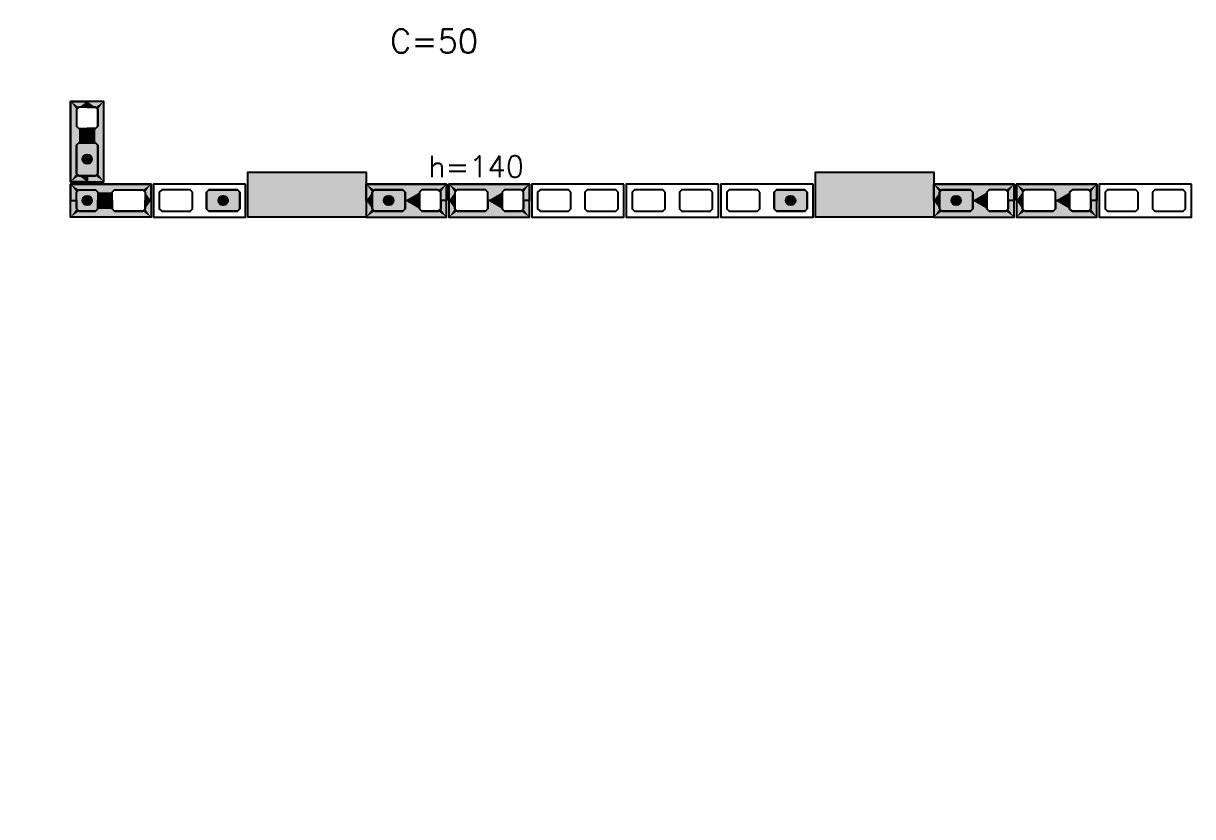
# Model space of a CAD drawing. Extents: x -1.9 to 86, y -1.5 to 61.
# Drawn here: x 7.58 to 17.47, y 14.08 to 20.79 of the extents above; entities that cross this region are included whole.
import ezdxf

# ---------------------------------------------------------------- set-up
doc = ezdxf.new("R2010")
doc.units = 0
doc.header["$MEASUREMENT"] = 0
for name, color, linetype in [('PENA_01', 1, 'CONTINUOUS'), ('PENA_02', 2, 'CONTINUOUS'), ('PENA_03', 3, 'CONTINUOUS'), ('PENA_11', 252, 'CONTINUOUS'), ('PENA_21', 100, 'CONTINUOUS')]:
    doc.layers.add(name, color=color, linetype=linetype)
doc.styles.get("Standard").update_dxf_attribs({"font": 'ROMANS.SHX'})

msp = doc.modelspace()

# ---------------------------------------------------------------- linework, layer by layer
at = {"layer": 'PENA_01', "linetype": 'Continuous'}
for points in [[(8.0335, 20.0624), (8.0335, 19.9224), (8.0535, 19.9024), (8.1935, 19.9024), (8.2135, 19.9224), (8.2135, 20.0624), (8.1935, 20.0824), (8.0535, 20.0824), (8.0335, 20.0624)], [(8.0335, 19.7624), (8.0335, 19.5224), (8.0535, 19.5024), (8.1935, 19.5024), (8.2135, 19.5224), (8.2135, 19.7624), (8.1935, 19.7824), (8.0535, 19.7824), (8.0335, 19.7624)], [(8.0535, 19.3824), (8.1935, 19.3824), (8.2135, 19.3624), (8.2135, 19.2224), (8.1935, 19.2024), (8.0535, 19.2024), (8.0335, 19.2224), (8.0335, 19.3624), (8.0535, 19.3824)], [(8.3535, 19.3824), (8.5935, 19.3824), (8.6135, 19.3624), (8.6135, 19.2224), (8.5935, 19.2024), (8.3535, 19.2024), (8.3335, 19.2224), (8.3335, 19.3624), (8.3535, 19.3824)], [(9.0135, 19.3624), (8.9935, 19.3824), (8.7535, 19.3824), (8.7335, 19.3624), (8.7335, 19.2224), (8.7535, 19.2024), (8.9935, 19.2024), (9.0135, 19.2224), (9.0135, 19.3624)], [(9.4135, 19.3624), (9.3935, 19.3824), (9.1535, 19.3824), (9.1335, 19.3624), (9.1335, 19.2224), (9.1535, 19.2024), (9.3935, 19.2024), (9.4135, 19.2224), (9.4135, 19.3624)], [(10.7935, 19.3824), (10.5535, 19.3824), (10.5335, 19.3624), (10.5335, 19.2224), (10.5535, 19.2024), (10.7935, 19.2024), (10.8135, 19.2224), (10.8135, 19.3624), (10.7935, 19.3824)], [(11.0935, 19.3824), (10.9535, 19.3824), (10.9335, 19.3624), (10.9335, 19.2224), (10.9535, 19.2024), (11.0935, 19.2024), (11.1135, 19.2224), (11.1135, 19.3624), (11.0935, 19.3824)], [(11.4935, 19.3824), (11.2535, 19.3824), (11.2335, 19.3624), (11.2335, 19.2224), (11.2535, 19.2024), (11.4935, 19.2024), (11.5135, 19.2224), (11.5135, 19.3624), (11.4935, 19.3824)], [(11.7935, 19.3824), (11.6535, 19.3824), (11.6335, 19.3624), (11.6335, 19.2224), (11.6535, 19.2024), (11.7935, 19.2024), (11.8135, 19.2224), (11.8135, 19.3624), (11.7935, 19.3824)], [(12.2135, 19.3624), (12.1935, 19.3824), (11.9535, 19.3824), (11.9335, 19.3624), (11.9335, 19.2224), (11.9535, 19.2024), (12.1935, 19.2024), (12.2135, 19.2224), (12.2135, 19.3624)], [(12.6135, 19.3624), (12.5935, 19.3824), (12.3535, 19.3824), (12.3335, 19.3624), (12.3335, 19.2224), (12.3535, 19.2024), (12.5935, 19.2024), (12.6135, 19.2224), (12.6135, 19.3624)], [(13.0135, 19.3624), (12.9935, 19.3824), (12.7535, 19.3824), (12.7335, 19.3624), (12.7335, 19.2224), (12.7535, 19.2024), (12.9935, 19.2024), (13.0135, 19.2224), (13.0135, 19.3624)], [(13.4135, 19.3624), (13.3935, 19.3824), (13.1535, 19.3824), (13.1335, 19.3624), (13.1335, 19.2224), (13.1535, 19.2024), (13.3935, 19.2024), (13.4135, 19.2224), (13.4135, 19.3624)], [(13.8135, 19.3624), (13.7935, 19.3824), (13.5535, 19.3824), (13.5335, 19.3624), (13.5335, 19.2224), (13.5535, 19.2024), (13.7935, 19.2024), (13.8135, 19.2224), (13.8135, 19.3624)], [(14.2135, 19.3624), (14.1935, 19.3824), (13.9535, 19.3824), (13.9335, 19.3624), (13.9335, 19.2224), (13.9535, 19.2024), (14.1935, 19.2024), (14.2135, 19.2224), (14.2135, 19.3624)], [(15.5935, 19.3824), (15.3535, 19.3824), (15.3335, 19.3624), (15.3335, 19.2224), (15.3535, 19.2024), (15.5935, 19.2024), (15.6135, 19.2224), (15.6135, 19.3624), (15.5935, 19.3824)], [(15.8935, 19.3824), (15.7535, 19.3824), (15.7335, 19.3624), (15.7335, 19.2224), (15.7535, 19.2024), (15.8935, 19.2024), (15.9135, 19.2224), (15.9135, 19.3624), (15.8935, 19.3824)], [(16.2935, 19.3824), (16.0535, 19.3824), (16.0335, 19.3624), (16.0335, 19.2224), (16.0535, 19.2024), (16.2935, 19.2024), (16.3135, 19.2224), (16.3135, 19.3624), (16.2935, 19.3824)], [(16.5935, 19.3824), (16.4535, 19.3824), (16.4335, 19.3624), (16.4335, 19.2224), (16.4535, 19.2024), (16.5935, 19.2024), (16.6135, 19.2224), (16.6135, 19.3624), (16.5935, 19.3824)], [(17.0135, 19.3624), (16.9935, 19.3824), (16.7535, 19.3824), (16.7335, 19.3624), (16.7335, 19.2224), (16.7535, 19.2024), (16.9935, 19.2024), (17.0135, 19.2224), (17.0135, 19.3624)], [(17.4135, 19.3624), (17.3935, 19.3824), (17.1535, 19.3824), (17.1335, 19.3624), (17.1335, 19.2224), (17.1535, 19.2024), (17.3935, 19.2024), (17.4135, 19.2224), (17.4135, 19.3624)]]:
    msp.add_lwpolyline(points, dxfattribs=at)
at = {"layer": 'PENA_02', "linetype": 'Continuous'}
for points in [[(7.9835, 20.1324), (7.9835, 19.4524), (8.2635, 19.4524), (8.2635, 20.1324), (7.9835, 20.1324)], [(10.4835, 19.1524), (9.4835, 19.1524), (9.4835, 19.5324), (10.4835, 19.5324), (10.4835, 19.1524)], [(15.2835, 19.1524), (14.2835, 19.1524), (14.2835, 19.5324), (15.2835, 19.5324), (15.2835, 19.1524)], [(7.9835, 19.4324), (8.6635, 19.4324), (8.6635, 19.1524), (7.9835, 19.1524), (7.9835, 19.4324)], [(9.4635, 19.4324), (8.6835, 19.4324), (8.6835, 19.1524), (9.4635, 19.1524), (9.4635, 19.4324)], [(11.1635, 19.4324), (10.4835, 19.4324), (10.4835, 19.1524), (11.1635, 19.1524), (11.1635, 19.4324)], [(11.8635, 19.4324), (11.1835, 19.4324), (11.1835, 19.1524), (11.8635, 19.1524), (11.8635, 19.4324)], [(12.6635, 19.4324), (11.8835, 19.4324), (11.8835, 19.1524), (12.6635, 19.1524), (12.6635, 19.4324)], [(13.4635, 19.4324), (12.6835, 19.4324), (12.6835, 19.1524), (13.4635, 19.1524), (13.4635, 19.4324)], [(14.2635, 19.4324), (13.4835, 19.4324), (13.4835, 19.1524), (14.2635, 19.1524), (14.2635, 19.4324)], [(15.9635, 19.4324), (15.2835, 19.4324), (15.2835, 19.1524), (15.9635, 19.1524), (15.9635, 19.4324)], [(16.6635, 19.4324), (15.9835, 19.4324), (15.9835, 19.1524), (16.6635, 19.1524), (16.6635, 19.4324)], [(17.4635, 19.4324), (16.6835, 19.4324), (16.6835, 19.1524), (17.4635, 19.1524), (17.4635, 19.4324)]]:
    msp.add_lwpolyline(points, dxfattribs=at)
at = {"layer": 'PENA_03', "linetype": 'Continuous'}
for points in [[(8.0535, 19.5024), (8.0335, 19.5224), (8.0335, 19.7624), (8.0535, 19.7824), (8.1935, 19.7824), (8.2135, 19.7624), (8.2135, 19.5224), (8.1935, 19.5024), (8.0535, 19.5024)], [(8.2135, 19.2224), (8.1935, 19.2024), (8.0535, 19.2024), (8.0335, 19.2224), (8.0335, 19.3624), (8.0535, 19.3824), (8.1935, 19.3824), (8.2135, 19.3624), (8.2135, 19.2224)], [(9.4135, 19.2224), (9.3935, 19.2024), (9.1535, 19.2024), (9.1335, 19.2224), (9.1335, 19.3624), (9.1535, 19.3824), (9.3935, 19.3824), (9.4135, 19.3624), (9.4135, 19.2224)], [(10.8135, 19.2224), (10.7935, 19.2024), (10.5535, 19.2024), (10.5335, 19.2224), (10.5335, 19.3624), (10.5535, 19.3824), (10.7935, 19.3824), (10.8135, 19.3624), (10.8135, 19.2224)], [(14.2135, 19.2224), (14.1935, 19.2024), (13.9535, 19.2024), (13.9335, 19.2224), (13.9335, 19.3624), (13.9535, 19.3824), (14.1935, 19.3824), (14.2135, 19.3624), (14.2135, 19.2224)], [(15.6135, 19.2224), (15.5935, 19.2024), (15.3535, 19.2024), (15.3335, 19.2224), (15.3335, 19.3624), (15.3535, 19.3824), (15.5935, 19.3824), (15.6135, 19.3624), (15.6135, 19.2224)]]:
    msp.add_lwpolyline(points, dxfattribs=at)
for centre in [(8.1235, 19.6424), (8.1235, 19.2924), (9.2735, 19.2924), (10.6735, 19.2924), (14.0735, 19.2924), (15.4735, 19.2924)]:
    msp.add_circle(centre, 0.04, dxfattribs=at)
for points in [[(8.1635, 19.6424), (8.1304, 19.6818), (8.1035, 19.677)], [(8.1635, 19.6424), (8.1541, 19.6681), (8.1304, 19.6818)], [(8.1635, 19.6424), (8.1035, 19.677), (8.0859, 19.6561)], [(8.1635, 19.6424), (8.0859, 19.6561), (8.0859, 19.6287)], [(8.1635, 19.6424), (8.0859, 19.6287), (8.1035, 19.6078)], [(8.1635, 19.6424), (8.1035, 19.6078), (8.1304, 19.603)], [(8.1635, 19.6424), (8.1304, 19.603), (8.1541, 19.6167)], [(8.1635, 19.6424), (8.1541, 19.6167), (8.1635, 19.6424)], [(8.1635, 19.2924), (8.1035, 19.327), (8.0859, 19.3061)], [(8.1635, 19.2924), (8.0859, 19.3061), (8.0859, 19.2787)], [(8.1635, 19.2924), (8.0859, 19.2787), (8.1035, 19.2578)], [(8.1635, 19.2924), (8.1304, 19.3318), (8.1035, 19.327)], [(8.1635, 19.2924), (8.1035, 19.2578), (8.1304, 19.253)], [(8.1635, 19.2924), (8.1541, 19.3181), (8.1304, 19.3318)], [(8.1635, 19.2924), (8.1304, 19.253), (8.1541, 19.2667)], [(8.1635, 19.2924), (8.1541, 19.2667), (8.1635, 19.2924)], [(9.3135, 19.2924), (9.2535, 19.327), (9.2359, 19.3061)], [(9.3135, 19.2924), (9.2359, 19.3061), (9.2359, 19.2787)], [(9.3135, 19.2924), (9.2359, 19.2787), (9.2535, 19.2578)], [(9.3135, 19.2924), (9.2804, 19.3318), (9.2535, 19.327)], [(9.3135, 19.2924), (9.2535, 19.2578), (9.2804, 19.253)], [(9.3135, 19.2924), (9.3041, 19.3181), (9.2804, 19.3318)], [(9.3135, 19.2924), (9.2804, 19.253), (9.3041, 19.2667)], [(9.3135, 19.2924), (9.3041, 19.2667), (9.3135, 19.2924)], [(10.7135, 19.2924), (10.6535, 19.327), (10.6359, 19.3061)], [(10.7135, 19.2924), (10.6359, 19.3061), (10.6359, 19.2787)], [(10.7135, 19.2924), (10.6359, 19.2787), (10.6535, 19.2578)], [(10.7135, 19.2924), (10.6804, 19.3318), (10.6535, 19.327)], [(10.7135, 19.2924), (10.6535, 19.2578), (10.6804, 19.253)], [(10.7135, 19.2924), (10.7041, 19.3181), (10.6804, 19.3318)], [(10.7135, 19.2924), (10.6804, 19.253), (10.7041, 19.2667)], [(10.7135, 19.2924), (10.7041, 19.2667), (10.7135, 19.2924)], [(14.1135, 19.2924), (14.0535, 19.327), (14.0359, 19.3061)], [(14.1135, 19.2924), (14.0359, 19.3061), (14.0359, 19.2787)], [(14.1135, 19.2924), (14.0359, 19.2787), (14.0535, 19.2578)], [(14.1135, 19.2924), (14.0804, 19.3318), (14.0535, 19.327)], [(14.1135, 19.2924), (14.0535, 19.2578), (14.0804, 19.253)], [(14.1135, 19.2924), (14.1041, 19.3181), (14.0804, 19.3318)], [(14.1135, 19.2924), (14.0804, 19.253), (14.1041, 19.2667)], [(14.1135, 19.2924), (14.1041, 19.2667), (14.1135, 19.2924)], [(15.5135, 19.2924), (15.4535, 19.327), (15.4359, 19.3061)], [(15.5135, 19.2924), (15.4359, 19.3061), (15.4359, 19.2787)], [(15.5135, 19.2924), (15.4359, 19.2787), (15.4535, 19.2578)], [(15.5135, 19.2924), (15.4804, 19.3318), (15.4535, 19.327)], [(15.5135, 19.2924), (15.4535, 19.2578), (15.4804, 19.253)], [(15.5135, 19.2924), (15.5041, 19.3181), (15.4804, 19.3318)], [(15.5135, 19.2924), (15.4804, 19.253), (15.5041, 19.2667)], [(15.5135, 19.2924), (15.5041, 19.2667), (15.5135, 19.2924)]]:
    msp.add_solid(points, dxfattribs=at)
at = {"layer": 'PENA_11', "linetype": 'Continuous'}
for points in [[(8.0535, 19.5024), (8.0335, 19.7624), (8.0535, 19.7824)], [(8.0535, 19.5024), (8.0535, 19.7824), (8.1935, 19.7824)], [(8.0535, 19.5024), (8.1935, 19.7824), (8.2135, 19.7624)], [(8.0535, 19.5024), (8.0335, 19.5224), (8.0335, 19.7624)], [(8.0535, 19.5024), (8.2135, 19.7624), (8.2135, 19.5224)], [(8.0535, 19.5024), (8.2135, 19.5224), (8.1935, 19.5024)], [(8.0535, 19.5024), (8.1935, 19.5024), (8.0535, 19.5024)], [(10.4835, 19.1524), (9.4835, 19.1524), (9.4835, 19.5324)], [(10.4835, 19.1524), (9.4835, 19.5324), (10.4835, 19.5324)], [(10.4835, 19.1524), (10.4835, 19.5324), (10.4835, 19.1524)], [(15.2835, 19.1524), (14.2835, 19.1524), (14.2835, 19.5324)], [(15.2835, 19.1524), (14.2835, 19.5324), (15.2835, 19.5324)], [(15.2835, 19.1524), (15.2835, 19.5324), (15.2835, 19.1524)], [(8.2135, 19.2224), (8.0335, 19.3624), (8.0535, 19.3824)], [(8.2135, 19.2224), (8.0335, 19.2224), (8.0335, 19.3624)], [(8.2135, 19.2224), (8.0535, 19.3824), (8.1935, 19.3824)], [(8.2135, 19.2224), (8.1935, 19.3824), (8.2135, 19.3624)], [(8.2135, 19.2224), (8.2135, 19.3624), (8.2135, 19.2224)], [(9.4135, 19.2224), (9.1335, 19.3624), (9.1535, 19.3824)], [(9.4135, 19.2224), (9.1335, 19.2224), (9.1335, 19.3624)], [(9.4135, 19.2224), (9.1535, 19.3824), (9.3935, 19.3824)], [(9.4135, 19.2224), (9.3935, 19.3824), (9.4135, 19.3624)], [(9.4135, 19.2224), (9.4135, 19.3624), (9.4135, 19.2224)], [(10.8135, 19.2224), (10.5335, 19.3624), (10.5535, 19.3824)], [(10.8135, 19.2224), (10.5335, 19.2224), (10.5335, 19.3624)], [(10.8135, 19.2224), (10.5535, 19.3824), (10.7935, 19.3824)], [(10.8135, 19.2224), (10.7935, 19.3824), (10.8135, 19.3624)], [(10.8135, 19.2224), (10.8135, 19.3624), (10.8135, 19.2224)], [(14.2135, 19.2224), (13.9335, 19.3624), (13.9535, 19.3824)], [(14.2135, 19.2224), (13.9335, 19.2224), (13.9335, 19.3624)], [(14.2135, 19.2224), (13.9535, 19.3824), (14.1935, 19.3824)], [(14.2135, 19.2224), (14.1935, 19.3824), (14.2135, 19.3624)], [(14.2135, 19.2224), (14.2135, 19.3624), (14.2135, 19.2224)], [(15.6135, 19.2224), (15.3335, 19.3624), (15.3535, 19.3824)], [(15.6135, 19.2224), (15.3335, 19.2224), (15.3335, 19.3624)], [(15.6135, 19.2224), (15.3535, 19.3824), (15.5935, 19.3824)], [(15.6135, 19.2224), (15.5935, 19.3824), (15.6135, 19.3624)], [(15.6135, 19.2224), (15.6135, 19.3624), (15.6135, 19.2224)], [(8.2135, 19.2224), (8.0535, 19.2024), (8.0335, 19.2224)], [(8.2135, 19.2224), (8.1935, 19.2024), (8.0535, 19.2024)], [(9.4135, 19.2224), (9.1535, 19.2024), (9.1335, 19.2224)], [(9.4135, 19.2224), (9.3935, 19.2024), (9.1535, 19.2024)], [(10.8135, 19.2224), (10.5535, 19.2024), (10.5335, 19.2224)], [(10.8135, 19.2224), (10.7935, 19.2024), (10.5535, 19.2024)], [(14.2135, 19.2224), (13.9535, 19.2024), (13.9335, 19.2224)], [(14.2135, 19.2224), (14.1935, 19.2024), (13.9535, 19.2024)], [(15.6135, 19.2224), (15.3535, 19.2024), (15.3335, 19.2224)], [(15.6135, 19.2224), (15.5935, 19.2024), (15.3535, 19.2024)]]:
    msp.add_solid(points, dxfattribs=at)
at = {"layer": 'PENA_21', "linetype": 'Continuous'}
for points in [[(8.1235, 20.1324), (8.1235, 20.0824), (8.0535, 20.0824), (8.0335, 20.0624), (8.0335, 19.9224), (8.0535, 19.9024), (8.1235, 19.9024), (8.1235, 19.7824), (8.0535, 19.7824), (8.0335, 19.7624), (8.0335, 19.5224), (8.0535, 19.5024), (8.1235, 19.5024), (8.1235, 19.4524), (7.9835, 19.4524), (7.9835, 20.1324), (8.1235, 20.1324)], [(8.1235, 20.1324), (8.1235, 20.0824), (8.1935, 20.0824), (8.2135, 20.0624), (8.2135, 19.9224), (8.1935, 19.9024), (8.1235, 19.9024), (8.1235, 19.7824), (8.1935, 19.7824), (8.2135, 19.7624), (8.2135, 19.5224), (8.1935, 19.5024), (8.1235, 19.5024), (8.1235, 19.4524), (8.2635, 19.4524), (8.2635, 20.1324), (8.1235, 20.1324)], [(7.9835, 19.2924), (8.0335, 19.2924), (8.0335, 19.3624), (8.0535, 19.3824), (8.1935, 19.3824), (8.2135, 19.3624), (8.2135, 19.2924), (8.3335, 19.2924), (8.3335, 19.3624), (8.3535, 19.3824), (8.5935, 19.3824), (8.6135, 19.3624), (8.6135, 19.2924), (8.6635, 19.2924), (8.6635, 19.4324), (7.9835, 19.4324), (7.9835, 19.2924)], [(11.1635, 19.2924), (11.1135, 19.2924), (11.1135, 19.3624), (11.0935, 19.3824), (10.9535, 19.3824), (10.9335, 19.3624), (10.9335, 19.2924), (10.8135, 19.2924), (10.8135, 19.3624), (10.7935, 19.3824), (10.5535, 19.3824), (10.5335, 19.3624), (10.5335, 19.2924), (10.4835, 19.2924), (10.4835, 19.4324), (11.1635, 19.4324), (11.1635, 19.2924)], [(11.8635, 19.2924), (11.8135, 19.2924), (11.8135, 19.3624), (11.7935, 19.3824), (11.6535, 19.3824), (11.6335, 19.3624), (11.6335, 19.2924), (11.5135, 19.2924), (11.5135, 19.3624), (11.4935, 19.3824), (11.2535, 19.3824), (11.2335, 19.3624), (11.2335, 19.2924), (11.1835, 19.2924), (11.1835, 19.4324), (11.8635, 19.4324), (11.8635, 19.2924)], [(15.9635, 19.2924), (15.9135, 19.2924), (15.9135, 19.3624), (15.8935, 19.3824), (15.7535, 19.3824), (15.7335, 19.3624), (15.7335, 19.2924), (15.6135, 19.2924), (15.6135, 19.3624), (15.5935, 19.3824), (15.3535, 19.3824), (15.3335, 19.3624), (15.3335, 19.2924), (15.2835, 19.2924), (15.2835, 19.4324), (15.9635, 19.4324), (15.9635, 19.2924)], [(16.6635, 19.2924), (16.6135, 19.2924), (16.6135, 19.3624), (16.5935, 19.3824), (16.4535, 19.3824), (16.4335, 19.3624), (16.4335, 19.2924), (16.3135, 19.2924), (16.3135, 19.3624), (16.2935, 19.3824), (16.0535, 19.3824), (16.0335, 19.3624), (16.0335, 19.2924), (15.9835, 19.2924), (15.9835, 19.4324), (16.6635, 19.4324), (16.6635, 19.2924)], [(7.9835, 19.2924), (8.0335, 19.2924), (8.0335, 19.2224), (8.0535, 19.2024), (8.1935, 19.2024), (8.2135, 19.2224), (8.2135, 19.2924), (8.3335, 19.2924), (8.3335, 19.2224), (8.3535, 19.2024), (8.5935, 19.2024), (8.6135, 19.2224), (8.6135, 19.2924), (8.6635, 19.2924), (8.6635, 19.1524), (7.9835, 19.1524), (7.9835, 19.2924)], [(11.1635, 19.2924), (11.1135, 19.2924), (11.1135, 19.2224), (11.0935, 19.2024), (10.9535, 19.2024), (10.9335, 19.2224), (10.9335, 19.2924), (10.8135, 19.2924), (10.8135, 19.2224), (10.7935, 19.2024), (10.5535, 19.2024), (10.5335, 19.2224), (10.5335, 19.2924), (10.4835, 19.2924), (10.4835, 19.1524), (11.1635, 19.1524), (11.1635, 19.2924)], [(11.8635, 19.2924), (11.8135, 19.2924), (11.8135, 19.2224), (11.7935, 19.2024), (11.6535, 19.2024), (11.6335, 19.2224), (11.6335, 19.2924), (11.5135, 19.2924), (11.5135, 19.2224), (11.4935, 19.2024), (11.2535, 19.2024), (11.2335, 19.2224), (11.2335, 19.2924), (11.1835, 19.2924), (11.1835, 19.1524), (11.8635, 19.1524), (11.8635, 19.2924)], [(15.9635, 19.2924), (15.9135, 19.2924), (15.9135, 19.2224), (15.8935, 19.2024), (15.7535, 19.2024), (15.7335, 19.2224), (15.7335, 19.2924), (15.6135, 19.2924), (15.6135, 19.2224), (15.5935, 19.2024), (15.3535, 19.2024), (15.3335, 19.2224), (15.3335, 19.2924), (15.2835, 19.2924), (15.2835, 19.1524), (15.9635, 19.1524), (15.9635, 19.2924)], [(16.6635, 19.2924), (16.6135, 19.2924), (16.6135, 19.2224), (16.5935, 19.2024), (16.4535, 19.2024), (16.4335, 19.2224), (16.4335, 19.2924), (16.3135, 19.2924), (16.3135, 19.2224), (16.2935, 19.2024), (16.0535, 19.2024), (16.0335, 19.2224), (16.0335, 19.2924), (15.9835, 19.2924), (15.9835, 19.1524), (16.6635, 19.1524), (16.6635, 19.2924)]]:
    msp.add_lwpolyline(points, dxfattribs=at)
for points in [[(8.0535, 20.0824), (8.0335, 20.0624), (7.9835, 20.1324)], [(8.0535, 20.0824), (7.9835, 20.1324), (8.1235, 20.1324)], [(7.9835, 20.1324), (8.0335, 20.0624), (7.9835, 19.4524)], [(8.0535, 20.0824), (8.1235, 20.1324), (8.1235, 20.0824)], [(8.2635, 20.1324), (8.1235, 20.1324), (8.1935, 20.0824)], [(8.1935, 20.0824), (8.1235, 20.1324), (8.1235, 20.0824)], [(8.2135, 20.0624), (8.2635, 20.1324), (8.1935, 20.0824)], [(8.2635, 19.4524), (8.2635, 20.1324), (8.2135, 20.0624)], [(7.9835, 19.4524), (8.0335, 20.0624), (8.0335, 19.5224)], [(8.0335, 19.5224), (8.0335, 20.0624), (8.0335, 19.9224)], [(8.2135, 19.9224), (8.2635, 19.4524), (8.2135, 20.0624)], [(8.0335, 19.5224), (8.0335, 19.7624), (8.0335, 19.9224)], [(8.0535, 19.9024), (8.0335, 19.7624), (8.0335, 19.9224)], [(8.0535, 19.9024), (8.0535, 19.7824), (8.0335, 19.7624)], [(8.1235, 19.9024), (8.0535, 19.7824), (8.0535, 19.9024)], [(8.1235, 19.9024), (8.1235, 19.7824), (8.0535, 19.7824)], [(8.1235, 19.9024), (8.1935, 19.7824), (8.1935, 19.9024)], [(8.1235, 19.9024), (8.1235, 19.7824), (8.1935, 19.7824)], [(8.1935, 19.9024), (8.2135, 19.7624), (8.2135, 19.9224)], [(8.1935, 19.7824), (8.2135, 19.7624), (8.1935, 19.9024)], [(8.2135, 19.7624), (8.2635, 19.4524), (8.2135, 19.9224)], [(8.2135, 19.7624), (8.2135, 19.5224), (8.2635, 19.4524)], [(8.0535, 19.5024), (7.9835, 19.4524), (8.0335, 19.5224)], [(8.1235, 19.4524), (7.9835, 19.4524), (8.0535, 19.5024)], [(8.1235, 19.5024), (8.1235, 19.4524), (8.0535, 19.5024)], [(8.1935, 19.5024), (8.1235, 19.5024), (8.2635, 19.4524)], [(8.1235, 19.5024), (8.1235, 19.4524), (8.2635, 19.4524)], [(8.2135, 19.5224), (8.1935, 19.5024), (8.2635, 19.4524)], [(8.6635, 19.4324), (7.9835, 19.4324), (8.0535, 19.3824)], [(7.9835, 19.4324), (7.9835, 19.2924), (8.0335, 19.2924)], [(7.9835, 19.4324), (8.0335, 19.2924), (8.0335, 19.3624)], [(7.9835, 19.4324), (8.0335, 19.3624), (8.0535, 19.3824)], [(8.6635, 19.4324), (8.0535, 19.3824), (8.1935, 19.3824)], [(8.6635, 19.4324), (8.1935, 19.3824), (8.2135, 19.3624)], [(8.6635, 19.4324), (8.2135, 19.3624), (8.3535, 19.3824)], [(8.6635, 19.4324), (8.3535, 19.3824), (8.5935, 19.3824)], [(8.6635, 19.4324), (8.5935, 19.3824), (8.6135, 19.3624)], [(8.6635, 19.4324), (8.6135, 19.3624), (8.6635, 19.2924)], [(11.1635, 19.4324), (10.5535, 19.3824), (10.4835, 19.4324)], [(10.5535, 19.3824), (10.5335, 19.3624), (10.4835, 19.4324)], [(10.4835, 19.4324), (10.5335, 19.3624), (10.4835, 19.2924)], [(10.7935, 19.3824), (10.5535, 19.3824), (11.1635, 19.4324)], [(10.8135, 19.3624), (10.7935, 19.3824), (11.1635, 19.4324)], [(11.1635, 19.4324), (10.9535, 19.3824), (10.8135, 19.3624)], [(11.1635, 19.4324), (11.0935, 19.3824), (10.9535, 19.3824)], [(11.1635, 19.4324), (11.1135, 19.3624), (11.0935, 19.3824)], [(11.1635, 19.4324), (11.1635, 19.2924), (11.1135, 19.2924)], [(11.1635, 19.4324), (11.1135, 19.2924), (11.1135, 19.3624)], [(11.8635, 19.4324), (11.2535, 19.3824), (11.1835, 19.4324)], [(11.2535, 19.3824), (11.2335, 19.3624), (11.1835, 19.4324)], [(11.1835, 19.4324), (11.2335, 19.3624), (11.1835, 19.2924)], [(11.4935, 19.3824), (11.2535, 19.3824), (11.8635, 19.4324)], [(11.5135, 19.3624), (11.4935, 19.3824), (11.8635, 19.4324)], [(11.8635, 19.4324), (11.6535, 19.3824), (11.5135, 19.3624)], [(11.8635, 19.4324), (11.7935, 19.3824), (11.6535, 19.3824)], [(11.8635, 19.4324), (11.8135, 19.3624), (11.7935, 19.3824)], [(11.8635, 19.4324), (11.8635, 19.2924), (11.8135, 19.2924)], [(11.8635, 19.4324), (11.8135, 19.2924), (11.8135, 19.3624)], [(15.9635, 19.4324), (15.3535, 19.3824), (15.2835, 19.4324)], [(15.3535, 19.3824), (15.3335, 19.3624), (15.2835, 19.4324)], [(15.2835, 19.4324), (15.3335, 19.3624), (15.2835, 19.2924)], [(15.5935, 19.3824), (15.3535, 19.3824), (15.9635, 19.4324)], [(15.6135, 19.3624), (15.5935, 19.3824), (15.9635, 19.4324)], [(15.9635, 19.4324), (15.7535, 19.3824), (15.6135, 19.3624)], [(15.9635, 19.4324), (15.8935, 19.3824), (15.7535, 19.3824)], [(15.9635, 19.4324), (15.9135, 19.3624), (15.8935, 19.3824)], [(15.9635, 19.4324), (15.9635, 19.2924), (15.9135, 19.2924)], [(15.9635, 19.4324), (15.9135, 19.2924), (15.9135, 19.3624)], [(16.6635, 19.4324), (16.0535, 19.3824), (15.9835, 19.4324)], [(16.0535, 19.3824), (16.0335, 19.3624), (15.9835, 19.4324)], [(15.9835, 19.4324), (16.0335, 19.3624), (15.9835, 19.2924)], [(16.2935, 19.3824), (16.0535, 19.3824), (16.6635, 19.4324)], [(16.3135, 19.3624), (16.2935, 19.3824), (16.6635, 19.4324)], [(16.6635, 19.4324), (16.4535, 19.3824), (16.3135, 19.3624)], [(16.6635, 19.4324), (16.5935, 19.3824), (16.4535, 19.3824)], [(16.6635, 19.4324), (16.6135, 19.3624), (16.5935, 19.3824)], [(16.6635, 19.4324), (16.6635, 19.2924), (16.6135, 19.2924)], [(16.6635, 19.4324), (16.6135, 19.2924), (16.6135, 19.3624)], [(7.9835, 19.1524), (7.9835, 19.2924), (8.0335, 19.2924)], [(7.9835, 19.1524), (8.0335, 19.2924), (8.0335, 19.2224)], [(8.2135, 19.3624), (8.3335, 19.3624), (8.3535, 19.3824)], [(8.2135, 19.3624), (8.2135, 19.2924), (8.3335, 19.2924)], [(8.2135, 19.3624), (8.3335, 19.2924), (8.3335, 19.3624)], [(8.2135, 19.2224), (8.2135, 19.2924), (8.3335, 19.2924)], [(8.2135, 19.2224), (8.3335, 19.2924), (8.3335, 19.2224)], [(8.6635, 19.2924), (8.6135, 19.3624), (8.6135, 19.2924)], [(8.6635, 19.1524), (8.6135, 19.2224), (8.6635, 19.2924)], [(8.6635, 19.2924), (8.6135, 19.2224), (8.6135, 19.2924)], [(10.5335, 19.3624), (10.5335, 19.2924), (10.4835, 19.2924)], [(10.4835, 19.1524), (10.5335, 19.2224), (10.4835, 19.2924)], [(10.5335, 19.2224), (10.5335, 19.2924), (10.4835, 19.2924)], [(10.8135, 19.2924), (10.8135, 19.3624), (10.9535, 19.3824)], [(10.8135, 19.2924), (10.9535, 19.3824), (10.9335, 19.3624)], [(10.8135, 19.2924), (10.9335, 19.3624), (10.9335, 19.2924)], [(10.8135, 19.2924), (10.8135, 19.2224), (10.9535, 19.2024)], [(10.8135, 19.2924), (10.9535, 19.2024), (10.9335, 19.2224)], [(10.8135, 19.2924), (10.9335, 19.2224), (10.9335, 19.2924)], [(11.1635, 19.1524), (11.1635, 19.2924), (11.1135, 19.2924)], [(11.1635, 19.1524), (11.1135, 19.2924), (11.1135, 19.2224)], [(11.2335, 19.3624), (11.2335, 19.2924), (11.1835, 19.2924)], [(11.1835, 19.1524), (11.2335, 19.2224), (11.1835, 19.2924)], [(11.2335, 19.2224), (11.2335, 19.2924), (11.1835, 19.2924)], [(11.5135, 19.2924), (11.5135, 19.3624), (11.6535, 19.3824)], [(11.5135, 19.2924), (11.6535, 19.3824), (11.6335, 19.3624)], [(11.5135, 19.2924), (11.6335, 19.3624), (11.6335, 19.2924)], [(11.5135, 19.2924), (11.5135, 19.2224), (11.6535, 19.2024)], [(11.5135, 19.2924), (11.6535, 19.2024), (11.6335, 19.2224)], [(11.5135, 19.2924), (11.6335, 19.2224), (11.6335, 19.2924)], [(11.8635, 19.1524), (11.8635, 19.2924), (11.8135, 19.2924)], [(11.8635, 19.1524), (11.8135, 19.2924), (11.8135, 19.2224)], [(15.3335, 19.3624), (15.3335, 19.2924), (15.2835, 19.2924)], [(15.2835, 19.1524), (15.3335, 19.2224), (15.2835, 19.2924)], [(15.3335, 19.2224), (15.3335, 19.2924), (15.2835, 19.2924)], [(15.6135, 19.2924), (15.6135, 19.3624), (15.7535, 19.3824)], [(15.6135, 19.2924), (15.7535, 19.3824), (15.7335, 19.3624)], [(15.6135, 19.2924), (15.7335, 19.3624), (15.7335, 19.2924)], [(15.6135, 19.2924), (15.6135, 19.2224), (15.7535, 19.2024)], [(15.6135, 19.2924), (15.7535, 19.2024), (15.7335, 19.2224)], [(15.6135, 19.2924), (15.7335, 19.2224), (15.7335, 19.2924)], [(15.9635, 19.1524), (15.9635, 19.2924), (15.9135, 19.2924)], [(15.9635, 19.1524), (15.9135, 19.2924), (15.9135, 19.2224)], [(16.0335, 19.3624), (16.0335, 19.2924), (15.9835, 19.2924)], [(15.9835, 19.1524), (16.0335, 19.2224), (15.9835, 19.2924)], [(16.0335, 19.2224), (16.0335, 19.2924), (15.9835, 19.2924)], [(16.3135, 19.2924), (16.3135, 19.3624), (16.4535, 19.3824)], [(16.3135, 19.2924), (16.4535, 19.3824), (16.4335, 19.3624)], [(16.3135, 19.2924), (16.4335, 19.3624), (16.4335, 19.2924)], [(16.3135, 19.2924), (16.3135, 19.2224), (16.4535, 19.2024)], [(16.3135, 19.2924), (16.4535, 19.2024), (16.4335, 19.2224)], [(16.3135, 19.2924), (16.4335, 19.2224), (16.4335, 19.2924)], [(16.6635, 19.1524), (16.6635, 19.2924), (16.6135, 19.2924)], [(16.6635, 19.1524), (16.6135, 19.2924), (16.6135, 19.2224)], [(7.9835, 19.1524), (8.0335, 19.2224), (8.0535, 19.2024)], [(8.6635, 19.1524), (7.9835, 19.1524), (8.0535, 19.2024)], [(8.6635, 19.1524), (8.0535, 19.2024), (8.1935, 19.2024)], [(8.6635, 19.1524), (8.1935, 19.2024), (8.2135, 19.2224)], [(8.6635, 19.1524), (8.2135, 19.2224), (8.3535, 19.2024)], [(8.2135, 19.2224), (8.3335, 19.2224), (8.3535, 19.2024)], [(8.6635, 19.1524), (8.3535, 19.2024), (8.5935, 19.2024)], [(8.6635, 19.1524), (8.5935, 19.2024), (8.6135, 19.2224)], [(10.5535, 19.2024), (10.5335, 19.2224), (10.4835, 19.1524)], [(11.1635, 19.1524), (10.5535, 19.2024), (10.4835, 19.1524)], [(10.7935, 19.2024), (10.5535, 19.2024), (11.1635, 19.1524)], [(10.8135, 19.2224), (10.7935, 19.2024), (11.1635, 19.1524)], [(11.1635, 19.1524), (10.9535, 19.2024), (10.8135, 19.2224)], [(11.1635, 19.1524), (11.0935, 19.2024), (10.9535, 19.2024)], [(11.1635, 19.1524), (11.1135, 19.2224), (11.0935, 19.2024)], [(11.2535, 19.2024), (11.2335, 19.2224), (11.1835, 19.1524)], [(11.8635, 19.1524), (11.2535, 19.2024), (11.1835, 19.1524)], [(11.4935, 19.2024), (11.2535, 19.2024), (11.8635, 19.1524)], [(11.5135, 19.2224), (11.4935, 19.2024), (11.8635, 19.1524)], [(11.8635, 19.1524), (11.6535, 19.2024), (11.5135, 19.2224)], [(11.8635, 19.1524), (11.7935, 19.2024), (11.6535, 19.2024)], [(11.8635, 19.1524), (11.8135, 19.2224), (11.7935, 19.2024)], [(15.3535, 19.2024), (15.3335, 19.2224), (15.2835, 19.1524)], [(15.9635, 19.1524), (15.3535, 19.2024), (15.2835, 19.1524)], [(15.5935, 19.2024), (15.3535, 19.2024), (15.9635, 19.1524)], [(15.6135, 19.2224), (15.5935, 19.2024), (15.9635, 19.1524)], [(15.9635, 19.1524), (15.7535, 19.2024), (15.6135, 19.2224)], [(15.9635, 19.1524), (15.8935, 19.2024), (15.7535, 19.2024)], [(15.9635, 19.1524), (15.9135, 19.2224), (15.8935, 19.2024)], [(16.0535, 19.2024), (16.0335, 19.2224), (15.9835, 19.1524)], [(16.6635, 19.1524), (16.0535, 19.2024), (15.9835, 19.1524)], [(16.2935, 19.2024), (16.0535, 19.2024), (16.6635, 19.1524)], [(16.3135, 19.2224), (16.2935, 19.2024), (16.6635, 19.1524)], [(16.6635, 19.1524), (16.4535, 19.2024), (16.3135, 19.2224)], [(16.6635, 19.1524), (16.5935, 19.2024), (16.4535, 19.2024)], [(16.6635, 19.1524), (16.6135, 19.2224), (16.5935, 19.2024)]]:
    msp.add_solid(points, dxfattribs=at)

# ---------------------------------------------------------------- texts
at = {"layer": 'PENA_03', "linetype": 'Continuous'}
for s, height, p in [('C=50', 0.2, (10.6849, 20.5424)), ('h=140', 0.18, (11.0086, 19.4902))]:
    msp.add_text(s, height=height, dxfattribs=at).set_placement(p)

doc.saveas('drawing.dxf')
